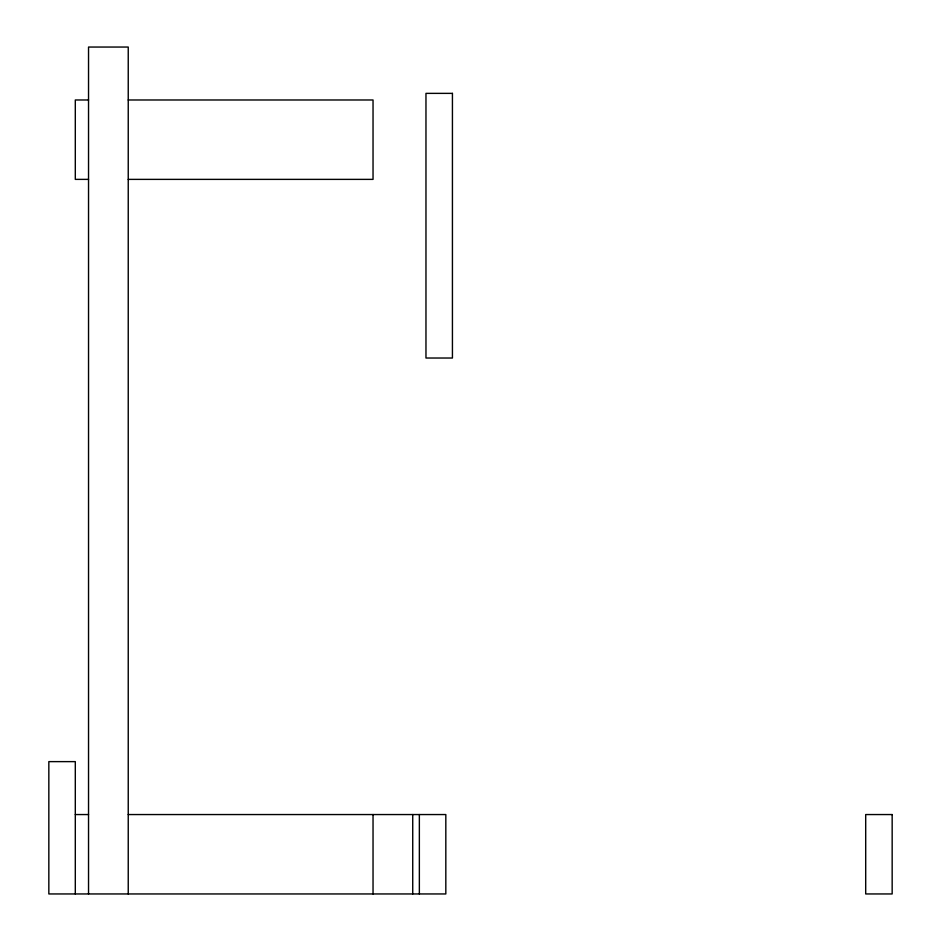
<?xml version="1.0" encoding="UTF-8"?>
<svg xmlns="http://www.w3.org/2000/svg" width="941" height="941" viewBox="0 0 941 941"><rect width="100%" height="100%" fill="white"/><g stroke="black" fill="none" stroke-linecap="round" stroke-linejoin="round"><path stroke-width="1.41" d="M88.536 99.981L75.304 99.981L75.304 179.378L88.536 179.378M128.235 99.981L373.036 99.981L373.036 179.378L128.235 179.378M75.304 814.553L88.536 814.553M128.235 814.553L445.822 814.553L445.822 893.95L48.838 893.95L48.838 761.622L75.304 761.622L75.304 893.95M419.357 814.553L419.357 893.95M412.734 814.553L412.734 893.95M373.036 814.553L373.036 893.95M128.235 893.95L128.235 47.05L88.536 47.05L88.536 893.95M452.433 93.371L425.967 93.371L425.967 358.027L452.433 358.027L452.433 93.371M892.162 814.553L865.696 814.553L865.696 893.95L892.162 893.95L892.162 814.553"/></g></svg>
